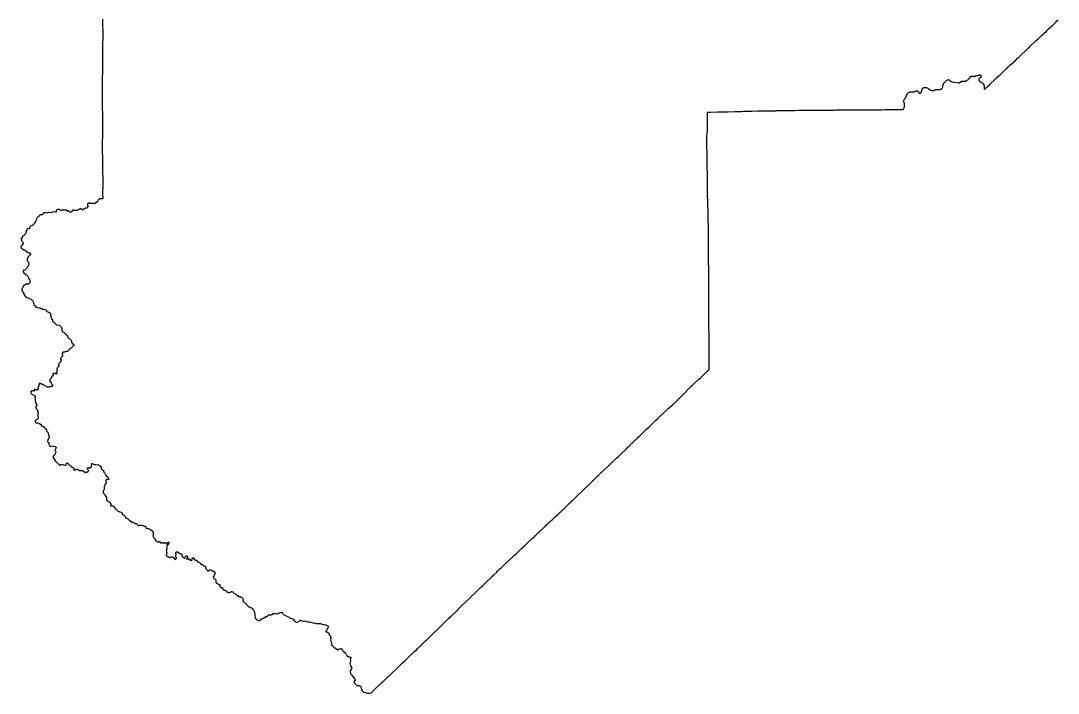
# Model space of a CAD drawing. Extents: x 6438959 to 7279357, y 1424492 to 2039161.
# Drawn here: x 6507733 to 6829732, y 1424492 to 1633157 of the extents above; entities that cross this region are included whole.
import ezdxf

# ---------------------------------------------------------------- set-up
doc = ezdxf.new("R2010")
doc.units = 21
doc.layers.add('COUNTY_BOUNDARY', color=40, linetype='Continuous')

msp = doc.modelspace()

# ---------------------------------------------------------------- linework, layer by layer
at = {"layer": 'COUNTY_BOUNDARY'}
msp.add_lwpolyline([(6533137, 1633694), (6533165, 1628286), (6533166, 1628178), (6533116, 1625506), (6533113, 1625395), (6533109, 1623787), (6533108, 1623137), (6533107, 1622992), (6533095, 1621753), (6533094, 1621653), (6533083, 1616790), (6533082, 1616574), (6533044, 1616140), (6533040, 1616094), (6533037, 1612062), (6533037, 1611984), (6533037, 1610524), (6533042, 1609724), (6533043, 1609694), (6533030, 1609652), (6532994, 1609536), (6533008, 1606507), (6533009, 1606477), (6533059, 1603944), (6533061, 1603843), (6533065, 1603652), (6533079, 1600855), (6533080, 1600760), (6533057, 1598270), (6533056, 1598204), (6533026, 1594898), (6533097, 1588556), (6533105, 1587826), (6533160, 1582861), (6533169, 1582038), (6533171, 1581924), (6533125, 1579899), (6533125, 1579809), (6533125, 1579758), (6533210, 1578077), (6533215, 1577978), (6533081, 1577928), (6533056, 1577919), (6532757, 1577929), (6532664, 1577928), (6532508, 1577926), (6532285, 1577932), (6532135, 1577905), (6531921, 1577715), (6531780, 1577583), (6531703, 1577409), (6531636, 1577263), (6531607, 1577142), (6531583, 1576972), (6531462, 1576910), (6531187, 1576893), (6531104, 1576882), (6531078, 1576820), (6531060, 1576688), (6530987, 1576600), (6530896, 1576538), (6530846, 1576436), (6530761, 1576386), (6530649, 1576430), (6530605, 1576465), (6530309, 1576454), (6530136, 1576442), (6529937, 1576466), (6529855, 1576469), (6529684, 1576457), (6529544, 1576469), (6529365, 1576469), (6529206, 1576446), (6529080, 1576478), (6528954, 1576543), (6528843, 1576578), (6528725, 1576576), (6528622, 1576523), (6528514, 1576482), (6528437, 1576367), (6528411, 1576235), (6528405, 1576106), (6528455, 1575930), (6528498, 1575777), (6528542, 1575648), (6528621, 1575536), (6528654, 1575483), (6528636, 1575445), (6528580, 1575384), (6528501, 1575275), (6528457, 1575202), (6528339, 1575143), (6528272, 1575032), (6528239, 1574988), (6528190, 1574983), (6528087, 1574973), (6527955, 1574994), (6527841, 1575000), (6527726, 1574956), (6527644, 1574868), (6527556, 1574780), (6527459, 1574715), (6527318, 1574695), (6527207, 1574692), (6527142, 1574713), (6527077, 1574683), (6526998, 1574613), (6526957, 1574540), (6526919, 1574463), (6526787, 1574537), (6526649, 1574616), (6526585, 1574613), (6526479, 1574766), (6526394, 1574822), (6526330, 1574875), (6526221, 1574846), (6526077, 1574761), (6525922, 1574670), (6525772, 1574594), (6525625, 1574488), (6525543, 1574453), (6525432, 1574427), (6525235, 1574339), (6525021, 1574257), (6524886, 1574257), (6524768, 1574298), (6524663, 1574322), (6524536, 1574333), (6524292, 1574378), (6524192, 1574420), (6523960, 1574335), (6523831, 1574288), (6523740, 1574236), (6523681, 1574198), (6523637, 1574092), (6523583, 1573984), (6523539, 1573884), (6523354, 1573773), (6523201, 1573768), (6523066, 1573783), (6522893, 1573833), (6522721, 1574104), (6522633, 1574204), (6522575, 1574239), (6522422, 1574216), (6522325, 1574164), (6522213, 1574117), (6522146, 1574088), (6522047, 1574314), (6521851, 1574385), (6521604, 1574404), (6521422, 1574413), (6521269, 1574364), (6521205, 1574337), (6521099, 1574361), (6520979, 1574418), (6520885, 1574450), (6520803, 1574439), (6520501, 1574401), (6520298, 1574332), (6520157, 1574297), (6519946, 1574386), (6519624, 1574545), (6519466, 1574566), (6519131, 1574547), (6518972, 1574488), (6518878, 1574424), (6518825, 1574383), (6518757, 1574075), (6518706, 1573911), (6518603, 1573814), (6518439, 1573853), (6518219, 1573777), (6517896, 1573855), (6517538, 1573806), (6517324, 1573707), (6516848, 1573599), (6516534, 1573656), (6516226, 1573639), (6515988, 1573523), (6515785, 1573476), (6515468, 1573533), (6515211, 1573634), (6514867, 1573541), (6514737, 1573262), (6514637, 1573086), (6514507, 1572999), (6514354, 1572949), (6514011, 1572933), (6513870, 1572968), (6513756, 1572945), (6513591, 1572869), (6513538, 1572673), (6513426, 1572518), (6513208, 1572372), (6513088, 1572337), (6513040, 1572149), (6512955, 1572096), (6512629, 1571801), (6512495, 1571299), (6512323, 1570897), (6512061, 1570528), (6511972, 1570256), (6511766, 1570065), (6511578, 1569937), (6511563, 1569825), (6511537, 1569737), (6511304, 1569673), (6511014, 1569565), (6510779, 1569457), (6510690, 1569367), (6510589, 1568982), (6510316, 1568681), (6510215, 1568628), (6509919, 1568694), (6509834, 1568650), (6509772, 1568568), (6509669, 1568233), (6509535, 1567949), (6509331, 1567464), (6509180, 1567080), (6509148, 1566932), (6508955, 1566787), (6508857, 1566615), (6508606, 1566413), (6508324, 1566220), (6508181, 1566112), (6508220, 1565901), (6508217, 1565789), (6508204, 1565704), (6507979, 1565682), (6507803, 1565618), (6507770, 1565553), (6507847, 1565497), (6507931, 1565379), (6507999, 1565236), (6508007, 1565146), (6508007, 1565086), (6508006, 1565023), (6508029, 1564906), (6508170, 1564683), (6508389, 1564476), (6508471, 1564247), (6508464, 1563991), (6508191, 1563598), (6508001, 1563303), (6507854, 1563168), (6507733, 1563004), (6507750, 1562834), (6507891, 1562675), (6508365, 1562233), (6508558, 1562118), (6508866, 1562035), (6509174, 1561875), (6509414, 1561663), (6509813, 1561385), (6510036, 1561288), (6510250, 1561255), (6510414, 1561228), (6510563, 1561037), (6510714, 1560769), (6510771, 1560531), (6510669, 1560458), (6510510, 1560377), (6510395, 1560251), (6510059, 1559861), (6509929, 1559621), (6509864, 1559454), (6509717, 1559205), (6509731, 1558970), (6509736, 1558808), (6509710, 1558708), (6509976, 1558438), (6510183, 1558237), (6510250, 1558040), (6510267, 1557808), (6510287, 1557708), (6510249, 1557579), (6510122, 1557403), (6510024, 1557051), (6509959, 1556902), (6509824, 1556817), (6509692, 1556703), (6509582, 1556483), (6509544, 1556310), (6509311, 1556120), (6509255, 1555999), (6509123, 1555809), (6509005, 1555739), (6508890, 1555704), (6508706, 1555734), (6508564, 1555700), (6508528, 1555681), (6508461, 1555647), (6508470, 1555415), (6508624, 1554997), (6508799, 1554751), (6509067, 1554750), (6509294, 1554291), (6509596, 1554170), (6509953, 1553895), (6510180, 1553480), (6510174, 1553140), (6510267, 1553049), (6510449, 1552980), (6510603, 1552478), (6510658, 1552225), (6510504, 1551888), (6510351, 1551745), (6510269, 1551681), (6510213, 1551522), (6510174, 1551425), (6509951, 1551417), (6509757, 1551291), (6509630, 1551223), (6509565, 1551419), (6509133, 1551379), (6509102, 1551335), (6508947, 1551100), (6508791, 1551045), (6508659, 1550992), (6508603, 1550954), (6508379, 1550564), (6508261, 1550336), (6508142, 1550154), (6508080, 1550007), (6508054, 1549937), (6508034, 1549815), (6508058, 1549723), (6508108, 1549606), (6508133, 1549537), (6508171, 1549419), (6508201, 1549274), (6508409, 1549011), (6508650, 1548560), (6508683, 1548419), (6508649, 1548218), (6508774, 1548160), (6508957, 1548001), (6509106, 1547717), (6509531, 1547358), (6509756, 1547249), (6510089, 1547199), (6510338, 1546931), (6510446, 1546881), (6510938, 1546764), (6511254, 1546463), (6511345, 1546312), (6511652, 1545703), (6511702, 1545462), (6511752, 1545362), (6511760, 1545087), (6511835, 1544936), (6512068, 1544786), (6512084, 1544711), (6512201, 1544611), (6512209, 1544560), (6512425, 1544327), (6512933, 1544150), (6513458, 1544124), (6513725, 1544082), (6514074, 1543873), (6514258, 1543822), (6514424, 1543722), (6514732, 1543588), (6514940, 1543621), (6515057, 1543596), (6515523, 1543420), (6515573, 1543344), (6515606, 1543144), (6515664, 1543044), (6516089, 1542835), (6516373, 1542743), (6516539, 1542659), (6516630, 1542576), (6516689, 1542551), (6516739, 1542484), (6516913, 1542375), (6516980, 1542292), (6516997, 1542225), (6516996, 1541975), (6517070, 1541666), (6517086, 1541283), (6517136, 1541108), (6517318, 1540691), (6517543, 1540432), (6517584, 1540048), (6517625, 1539932), (6517742, 1539840), (6517867, 1539798), (6518050, 1539664), (6518050, 1539630), (6518108, 1539589), (6518258, 1539413), (6518873, 1538845), (6519540, 1538702), (6519573, 1538661), (6519965, 1538518), (6520064, 1538418), (6520147, 1538285), (6520172, 1538143), (6520372, 1537951), (6520438, 1537842), (6520454, 1537600), (6520412, 1537425), (6520578, 1537025), (6520611, 1536875), (6520702, 1536658), (6520769, 1536575), (6520935, 1536499), (6521210, 1536490), (6521318, 1536365), (6521426, 1536081), (6521593, 1535923), (6521801, 1535847), (6521934, 1535772), (6522009, 1535672), (6522050, 1535497), (6522299, 1535180), (6522349, 1534971), (6522923, 1534395), (6523040, 1534328), (6523481, 1533902), (6523505, 1533826), (6523497, 1533693), (6523438, 1533577), (6523446, 1533368), (6523471, 1533310), (6523837, 1532984), (6524028, 1532725), (6524028, 1532667), (6524211, 1532375), (6524168, 1532306), (6524033, 1532233), (6523959, 1532186), (6523795, 1532031), (6523665, 1531882), (6523603, 1531815), (6523544, 1531754), (6523456, 1531716), (6523379, 1531684), (6523320, 1531561), (6523208, 1531464), (6522991, 1531356), (6522906, 1531315), (6522826, 1531259), (6522761, 1531180), (6522725, 1531025), (6522640, 1530910), (6522543, 1530802), (6522484, 1530735), (6522399, 1530688), (6522296, 1530644), (6522196, 1530571), (6522099, 1530513), (6521958, 1530501), (6521826, 1530502), (6521679, 1530496), (6521529, 1530462), (6521417, 1530389), (6521276, 1530316), (6521056, 1530302), (6520891, 1530308), (6520827, 1530287), (6520762, 1530214), (6520576, 1529918), (6520596, 1529774), (6520634, 1529666), (6520660, 1529425), (6520645, 1529278), (6520647, 1529149), (6520670, 1529052), (6520638, 1528967), (6520561, 1528917), (6520417, 1528841), (6520341, 1528688), (6520270, 1528589), (6520005, 1528299), (6520128, 1528193), (6520227, 1528028), (6520226, 1527770), (6520152, 1527506), (6520122, 1527438), (6519981, 1527301), (6519937, 1527174), (6519892, 1527057), (6519704, 1526893), (6519586, 1526847), (6519522, 1526829), (6519513, 1526729), (6519545, 1526627), (6519488, 1526542), (6519444, 1526451), (6519444, 1526321), (6519531, 1526166), (6519640, 1526077), (6519554, 1525925), (6519498, 1525857), (6519374, 1525805), (6519210, 1525667), (6519101, 1525503), (6519030, 1525403), (6518877, 1525278), (6518987, 1524851), (6518995, 1524713), (6518986, 1524567), (6518880, 1524356), (6518823, 1524121), (6518896, 1523921), (6518966, 1523692), (6518939, 1523615), (6518851, 1523560), (6518722, 1523549), (6518490, 1523690), (6518373, 1523749), (6518118, 1523759), (6517842, 1523739), (6517721, 1523716), (6517715, 1523613), (6517759, 1523466), (6517776, 1523252), (6517775, 1523081), (6517757, 1523002), (6517678, 1522947), (6517599, 1522909), (6517478, 1522903), (6517404, 1522904), (6517360, 1522798), (6517283, 1522651), (6517227, 1522531), (6517147, 1522202), (6517041, 1522109), (6516905, 1521995), (6516793, 1521775), (6516763, 1521581), (6516748, 1521405), (6516683, 1521326), (6516964, 1521134), (6517143, 1520820), (6517298, 1520593), (6517258, 1520364), (6517590, 1520183), (6517646, 1520136), (6517657, 1520039), (6517468, 1519638), (6517394, 1519559), (6517274, 1519559), (6517186, 1519618), (6516931, 1519701), (6516851, 1519696), (6516790, 1519646), (6516701, 1519482), (6516586, 1519450), (6516396, 1519433), (6516219, 1519410), (6516011, 1519457), (6515909, 1519519), (6515683, 1519641), (6515472, 1519776), (6515305, 1519827), (6515164, 1519974), (6514895, 1520072), (6514692, 1520228), (6514575, 1520307), (6514332, 1520329), (6514056, 1520447), (6513731, 1520648), (6513590, 1520710), (6513522, 1520713), (6513493, 1520645), (6513551, 1520548), (6513518, 1520405), (6513480, 1520317), (6513287, 1519780), (6513251, 1519657), (6513234, 1519575), (6513124, 1519420), (6513092, 1519340), (6513081, 1519313), (6513072, 1519291), (6513066, 1519277), (6513077, 1519067), (6513115, 1518937), (6513150, 1518784), (6513167, 1518708), (6513066, 1518689), (6512906, 1518659), (6512823, 1518600), (6512720, 1518527), (6512644, 1518596), (6512562, 1518672), (6512407, 1518693), (6512271, 1518731), (6512063, 1518729), (6512007, 1518697), (6511987, 1518641), (6511978, 1518585), (6511821, 1518271), (6511518, 1518395), (6511395, 1518250), (6511339, 1518176), (6511196, 1518175), (6510893, 1518216), (6510867, 1518210), (6510846, 1518054), (6510857, 1517834), (6510874, 1517713), (6510918, 1517581), (6511093, 1517372), (6511184, 1517296), (6511635, 1517062), (6512060, 1516861), (6512101, 1516588), (6512144, 1516391), (6512208, 1516215), (6512154, 1515962), (6512165, 1515657), (6512200, 1515387), (6512184, 1515202), (6512305, 1515063), (6512299, 1514978), (6512295, 1514923), (6512324, 1514779), (6512415, 1514661), (6512450, 1514584), (6512432, 1514511), (6512455, 1514388), (6512589, 1514132), (6512670, 1513916), (6512706, 1513817), (6512729, 1513703), (6512567, 1513559), (6512458, 1513451), (6512440, 1513321), (6512466, 1513028), (6512495, 1512881), (6512574, 1512781), (6512860, 1512486), (6512936, 1512254), (6512936, 1512154), (6513020, 1512016), (6513025, 1511760), (6513057, 1511549), (6513054, 1511411), (6512986, 1511249), (6513035, 1511017), (6513076, 1510929), (6513064, 1510838), (6513040, 1510744), (6513054, 1510492), (6513103, 1510245), (6513147, 1510124), (6513170, 1510016), (6513149, 1509863), (6513057, 1509655), (6512975, 1509493), (6512760, 1509435), (6512548, 1509357), (6512420, 1509237), (6512203, 1508887), (6512178, 1508796), (6512174, 1508661), (6512296, 1508550), (6512361, 1508473), (6512540, 1508396), (6512724, 1508411), (6512971, 1508395), (6513255, 1508303), (6513601, 1508176), (6513929, 1507899), (6514175, 1507602), (6514316, 1507404), (6514527, 1507307), (6514755, 1507256), (6514963, 1507115), (6515074, 1506959), (6515127, 1506873), (6515282, 1506843), (6515446, 1506664), (6515663, 1506370), (6515706, 1506179), (6515747, 1505976), (6515826, 1505820), (6515828, 1505691), (6515963, 1505585), (6516112, 1505455), (6516197, 1505299), (6516273, 1505167), (6516296, 1505123), (6516257, 1504938), (6516359, 1504720), (6516400, 1504544), (6516438, 1504394), (6516481, 1504235), (6516563, 1504079), (6516607, 1503965), (6516598, 1503885), (6516358, 1503518), (6516102, 1503064), (6516079, 1502648), (6516165, 1502380), (6516399, 1502271), (6516424, 1501904), (6516401, 1501647), (6516635, 1501281), (6516991, 1501014), (6517224, 1501186), (6517530, 1501285), (6517825, 1501115), (6518464, 1501056), (6518698, 1500690), (6518564, 1500225), (6518357, 1499821), (6518652, 1499541), (6518458, 1498708), (6518116, 1498352), (6518051, 1498304), (6517748, 1497947), (6517700, 1497703), (6518489, 1496520), (6519732, 1495253), (6519867, 1495290), (6519952, 1495303), (6520130, 1495508), (6520254, 1495474), (6520304, 1495440), (6520386, 1495440), (6520421, 1495440), (6520512, 1495440), (6520779, 1495481), (6520946, 1495414), (6521329, 1495313), (6521470, 1495229), (6521637, 1495179), (6521663, 1495155), (6521867, 1495360), (6521951, 1495849), (6522184, 1495997), (6522455, 1495766), (6522590, 1495452), (6522663, 1495452), (6522703, 1495430), (6522754, 1495402), (6522946, 1495201), (6523254, 1495034), (6523292, 1495016), (6523329, 1494815), (6523427, 1494767), (6523525, 1494767), (6523553, 1494792), (6523573, 1494772), (6523653, 1494691), (6523803, 1494608), (6523861, 1494507), (6523936, 1494491), (6524177, 1494199), (6524194, 1494140), (6524276, 1494024), (6524203, 1493816), (6524227, 1493743), (6524428, 1493719), (6524649, 1493864), (6524917, 1493965), (6525075, 1494040), (6525180, 1494010), (6525279, 1494010), (6525400, 1493899), (6525508, 1493790), (6525581, 1493802), (6525664, 1493823), (6525746, 1493811), (6525804, 1493758), (6525873, 1493657), (6526291, 1493564), (6526633, 1493593), (6526866, 1493559), (6527023, 1493463), (6527162, 1493342), (6527432, 1493259), (6527630, 1493017), (6527900, 1492983), (6528198, 1493162), (6528486, 1493039), (6528668, 1493188), (6528712, 1493690), (6528563, 1493872), (6528490, 1494103), (6528436, 1494274), (6528459, 1494433), (6528569, 1494484), (6528800, 1494547), (6528849, 1494481), (6528874, 1494487), (6529091, 1494304), (6529149, 1494295), (6529286, 1494432), (6529324, 1494470), (6529408, 1494487), (6529549, 1494529), (6529583, 1494620), (6529702, 1494831), (6529693, 1494906), (6529687, 1494949), (6529696, 1495070), (6529744, 1495759), (6529949, 1495808), (6530527, 1495509), (6530834, 1495427), (6530908, 1495382), (6530909, 1495386), (6530934, 1495394), (6531417, 1495427), (6531430, 1495438), (6531934, 1495352), (6532117, 1495160), (6532301, 1495093), (6532361, 1495026), (6532684, 1494668), (6532700, 1494585), (6532708, 1494493), (6532675, 1494351), (6532804, 1494165), (6533150, 1493863), (6533372, 1493645), (6533549, 1493121), (6533747, 1492854), (6534072, 1492282), (6534382, 1491797), (6534939, 1491154), (6535026, 1491057), (6535125, 1490985), (6534967, 1490861), (6534601, 1490747), (6534345, 1490732), (6534235, 1490718), (6534126, 1490595), (6534141, 1490350), (6534233, 1489715), (6534236, 1489531), (6534065, 1489444), (6533870, 1489368), (6533824, 1489135), (6533814, 1488903), (6533742, 1488792), (6533609, 1488668), (6533574, 1488435), (6533577, 1488178), (6533667, 1487812), (6533607, 1487664), (6533510, 1487529), (6533329, 1487331), (6533261, 1486841), (6533278, 1486683), (6533594, 1486399), (6533727, 1486182), (6533794, 1486141), (6533968, 1485898), (6534128, 1485491), (6534384, 1485199), (6534418, 1485024), (6534407, 1484976), (6534393, 1484916), (6534328, 1484856), (6534359, 1484664), (6534376, 1484531), (6534403, 1484429), (6534464, 1484329), (6534607, 1484176), (6534710, 1484115), (6534792, 1484112), (6534927, 1484045), (6535024, 1483959), (6535109, 1483874), (6535203, 1483801), (6535312, 1483704), (6535397, 1483648), (6535476, 1483563), (6535549, 1483466), (6535620, 1483343), (6535661, 1483246), (6535696, 1483131), (6535705, 1483014), (6535676, 1482914), (6535614, 1482837), (6535594, 1482729), (6535687, 1482617), (6535764, 1482608), (6536245, 1482656), (6536312, 1482656), (6536377, 1482618), (6536459, 1482568), (6536541, 1482518), (6536655, 1482456), (6536723, 1482392), (6536749, 1482324), (6536735, 1482204), (6536767, 1482124), (6536846, 1482124), (6536943, 1482063), (6536990, 1481972), (6537031, 1481884), (6537116, 1481840), (6537183, 1481752), (6537231, 1481652), (6537330, 1481525), (6537439, 1481470), (6537550, 1481355), (6537621, 1481249), (6537770, 1481138), (6537993, 1480988), (6538228, 1480853), (6538366, 1480768), (6538465, 1480733), (6538548, 1480721), (6538644, 1480742), (6538774, 1480645), (6538961, 1480525), (6539052, 1480460), (6539161, 1480334), (6539193, 1480216), (6539237, 1480078), (6539381, 1479876), (6539519, 1479802), (6539689, 1479703), (6539839, 1479568), (6540024, 1479397), (6540132, 1479262), (6540182, 1479154), (6540203, 1479077), (6540279, 1479001), (6540385, 1478931), (6540493, 1478875), (6540596, 1478816), (6540784, 1478696), (6540933, 1478607), (6541133, 1478476), (6541294, 1478317), (6541538, 1478111), (6541673, 1477947), (6541957, 1477624), (6542069, 1477604), (6542321, 1477618), (6542450, 1477628), (6542576, 1477598), (6542679, 1477487), (6542863, 1477328), (6542987, 1477220), (6543127, 1477181), (6543327, 1477135), (6543544, 1477126), (6543641, 1477114), (6543755, 1477044), (6543870, 1476906), (6543970, 1476742), (6544046, 1476674), (6544157, 1476562), (6544254, 1476518), (6544401, 1476501), (6544533, 1476595), (6544588, 1476633), (6544650, 1476639), (6544814, 1476657), (6545028, 1476651), (6545186, 1476645), (6545321, 1476619), (6545518, 1476590), (6545670, 1476540), (6545823, 1476446), (6545914, 1476402), (6546034, 1476376), (6546163, 1476359), (6546233, 1476367), (6546354, 1476379), (6546474, 1476315), (6546562, 1476135), (6546562, 1476047), (6546568, 1475965), (6546589, 1475821), (6546671, 1475686), (6546753, 1475663), (6547081, 1475645), (6547231, 1475604), (6547407, 1475613), (6547509, 1475593), (6547609, 1475522), (6547689, 1475446), (6547820, 1475346), (6547867, 1475226), (6547918, 1475182), (6547994, 1475161), (6548097, 1475170), (6548237, 1475141), (6548322, 1475065), (6548419, 1474947), (6548487, 1474859), (6548601, 1474765), (6548716, 1474636), (6548751, 1474556), (6548774, 1474448), (6548783, 1474348), (6548827, 1474263), (6548886, 1474178), (6548924, 1474107), (6548930, 1474010), (6548860, 1473860), (6548819, 1473801), (6548795, 1473672), (6548775, 1473557), (6548790, 1473431), (6548804, 1473255), (6548851, 1473073), (6548937, 1472844), (6549013, 1472723), (6549162, 1472659), (6549253, 1472585), (6549321, 1472491), (6549397, 1472350), (6549462, 1472218), (6549512, 1472065), (6549573, 1471915), (6549661, 1471760), (6549714, 1471695), (6549861, 1471681), (6549961, 1471669), (6550025, 1471616), (6550090, 1471537), (6550181, 1471478), (6550274, 1471440), (6550377, 1471431), (6550542, 1471449), (6550679, 1471496), (6550791, 1471529), (6550905, 1471499), (6550987, 1471423), (6551031, 1471308), (6551075, 1471203), (6551152, 1471123), (6551284, 1471135), (6551342, 1471200), (6551459, 1471235), (6551530, 1471215), (6551635, 1471159), (6551770, 1471115), (6551888, 1471095), (6552043, 1471124), (6552210, 1471139), (6552304, 1471154), (6552392, 1471178), (6552468, 1471237), (6552565, 1471248), (6552636, 1471228), (6552723, 1471145), (6552791, 1471028), (6552864, 1470919), (6552970, 1470831), (6553090, 1470875), (6553146, 1470958), (6553207, 1471028), (6553266, 1471084), (6553313, 1471167), (6553386, 1471293), (6553459, 1471370), (6553533, 1471402), (6553621, 1471393), (6553682, 1471346), (6553700, 1471267), (6553665, 1471146), (6553642, 1470961), (6553600, 1470811), (6553536, 1470732), (6553152, 1470288), (6553114, 1470167), (6553126, 1470035), (6553120, 1469950), (6553097, 1469841), (6553070, 1469724), (6553032, 1469559), (6553030, 1469397), (6553027, 1469303), (6553006, 1469127), (6552942, 1469004), (6552851, 1468895), (6552869, 1468774), (6552927, 1468645), (6552965, 1468504), (6552998, 1468325), (6553042, 1468043), (6553033, 1467855), (6553010, 1467740), (6552946, 1467608), (6552902, 1467523), (6552887, 1467426), (6552852, 1467185), (6552931, 1467149), (6553054, 1467114), (6553181, 1467020), (6553248, 1466965), (6553403, 1466865), (6553483, 1466865), (6553565, 1466868), (6553714, 1466812), (6553779, 1466759), (6553849, 1466686), (6553911, 1466636), (6553993, 1466648), (6554116, 1466669), (6554236, 1466698), (6554415, 1466766), (6554612, 1466781), (6554832, 1466787), (6554981, 1466775), (6555060, 1466743), (6555134, 1466669), (6555181, 1466549), (6555225, 1466402), (6555298, 1466285), (6555413, 1466153), (6555747, 1465947), (6555823, 1466073), (6555870, 1466194), (6555917, 1466285), (6555981, 1466362), (6556058, 1466450), (6556046, 1466526), (6556005, 1466623), (6555966, 1466688), (6555899, 1466858), (6555822, 1466976), (6555837, 1467055), (6555890, 1467155), (6555887, 1467317), (6555890, 1467461), (6555922, 1467611), (6555925, 1467793), (6555892, 1467901), (6555825, 1468057), (6555880, 1468175), (6555924, 1468242), (6556074, 1468328), (6556244, 1468381), (6556326, 1468395), (6556470, 1468372), (6556523, 1468313), (6556605, 1468222), (6556731, 1468076), (6556866, 1467987), (6556995, 1467920), (6557209, 1467806), (6557356, 1467694), (6557461, 1467703), (6557526, 1467694), (6557670, 1467700), (6557764, 1467692), (6557811, 1467586), (6557799, 1467454), (6557787, 1467318), (6557723, 1466989), (6557834, 1466901), (6557996, 1466854), (6558107, 1466770), (6558201, 1466652), (6558225, 1466552), (6558432, 1466379), (6558577, 1466352), (6558673, 1466588), (6558729, 1466726), (6558808, 1466858), (6558881, 1466958), (6558937, 1467023), (6559060, 1467102), (6559186, 1467152), (6559333, 1467137), (6559409, 1467055), (6559444, 1466982), (6559509, 1466915), (6559530, 1466811), (6559488, 1466653), (6559462, 1466506), (6559442, 1466418), (6559368, 1466388), (6559301, 1466374), (6559198, 1466291), (6559198, 1466200), (6559292, 1466180), (6559363, 1466177), (6559474, 1466156), (6559674, 1466145), (6559806, 1466145), (6559990, 1466145), (6560090, 1466166), (6560222, 1466136), (6560228, 1465755), (6560298, 1465740), (6560466, 1465731), (6560671, 1465740), (6560794, 1465731), (6560858, 1465755), (6560923, 1465837), (6560935, 1465952), (6560955, 1466114), (6560976, 1466314), (6560999, 1466431), (6561052, 1466469), (6561140, 1466501), (6561374, 1466475), (6561535, 1466436), (6561565, 1466358), (6561589, 1466158), (6561582, 1465996), (6561640, 1465901), (6561727, 1465863), (6561868, 1465847), (6562086, 1465824), (6562247, 1465754), (6562392, 1465689), (6562463, 1465533), (6562512, 1465417), (6562550, 1465304), (6562647, 1465284), (6562829, 1465253), (6562967, 1465212), (6563114, 1465126), (6563336, 1464933), (6563494, 1464783), (6563606, 1464678), (6563647, 1464511), (6563674, 1464372), (6563751, 1464423), (6563911, 1464449), (6564061, 1464403), (6564227, 1464314), (6564392, 1464188), (6564434, 1464075), (6564619, 1464009), (6564771, 1463975), (6564951, 1463886), (6565121, 1463759), (6565193, 1463671), (6565175, 1463568), (6565111, 1463399), (6565065, 1463310), (6565116, 1463258), (6565228, 1463142), (6565346, 1463011), (6565423, 1462912), (6565471, 1462828), (6565485, 1462806), (6565550, 1462691), (6565650, 1462542), (6565745, 1462412), (6565827, 1462373), (6565924, 1462370), (6565990, 1462459), (6566085, 1462592), (6566199, 1462720), (6566307, 1462747), (6566523, 1462761), (6566683, 1462750), (6566879, 1462659), (6566965, 1462578), (6567096, 1462508), (6567215, 1462493), (6567366, 1462496), (6567452, 1462455), (6567473, 1462370), (6567521, 1462252), (6567603, 1462251), (6567699, 1462255), (6567790, 1462226), (6567970, 1462050), (6568017, 1461884), (6568035, 1461706), (6568050, 1461543), (6567962, 1461445), (6567818, 1461350), (6567791, 1461198), (6567801, 1461045), (6567802, 1460899), (6567736, 1460779), (6567622, 1460693), (6567445, 1460583), (6567452, 1460500), (6567586, 1460348), (6567877, 1460065), (6568126, 1459738), (6568231, 1459537), (6568286, 1459355), (6568325, 1458962), (6568331, 1458847), (6568357, 1458641), (6568579, 1458510), (6568639, 1458506), (6568643, 1458506), (6569044, 1458481), (6569089, 1458327), (6569086, 1458272), (6569272, 1458210), (6569446, 1458186), (6569624, 1458056), (6569691, 1457916), (6569628, 1457774), (6569521, 1457667), (6569537, 1457584), (6569632, 1457475), (6569704, 1457392), (6569839, 1457224), (6569976, 1457252), (6570067, 1457253), (6570124, 1457246), (6570181, 1457240), (6570244, 1457232), (6570381, 1457269), (6570388, 1457193), (6570386, 1456934), (6570435, 1456800), (6570605, 1456678), (6570715, 1456545), (6570919, 1456451), (6570964, 1456384), (6570957, 1456283), (6570978, 1456275), (6571086, 1456321), (6571261, 1456376), (6571364, 1456383), (6571471, 1456314), (6571563, 1456198), (6571731, 1455991), (6571917, 1455906), (6572061, 1455875), (6572225, 1455742), (6572413, 1455713), (6572653, 1455795), (6572930, 1455908), (6573187, 1456050), (6573266, 1456030), (6573549, 1455969), (6573703, 1455727), (6573819, 1455576), (6574089, 1455395), (6574322, 1455366), (6574429, 1455243), (6574656, 1455029), (6574987, 1454866), (6575170, 1454783), (6575243, 1454634), (6575365, 1454510), (6575662, 1454460), (6575815, 1454471), (6575965, 1454429), (6576264, 1454293), (6576554, 1454132), (6576552, 1454044), (6576536, 1453926), (6576569, 1453903), (6576650, 1453786), (6576730, 1453561), (6576740, 1453308), (6576670, 1453072), (6576688, 1452978), (6576736, 1452923), (6576943, 1452808), (6577169, 1452661), (6577427, 1452485), (6577547, 1452352), (6577583, 1452244), (6577706, 1452092), (6577927, 1451878), (6578141, 1451681), (6578270, 1451509), (6578359, 1451390), (6578463, 1451359), (6578639, 1451335), (6578824, 1451173), (6579045, 1451059), (6579351, 1450979), (6579527, 1450909), (6579612, 1450695), (6579822, 1450375), (6579968, 1450248), (6580206, 1449839), (6580291, 1449669), (6580283, 1449402), (6580371, 1449018), (6580334, 1448544), (6580359, 1448383), (6580453, 1448002), (6580587, 1447691), (6580738, 1447585), (6580885, 1447358), (6581099, 1447219), (6581344, 1447131), (6581486, 1447034), (6581751, 1447031), (6582043, 1447150), (6582234, 1447312), (6582495, 1447547), (6582714, 1447657), (6583043, 1447849), (6583346, 1447965), (6583652, 1447966), (6583728, 1448012), (6583732, 1448135), (6583716, 1448235), (6583815, 1448275), (6584026, 1448280), (6584185, 1448303), (6584274, 1448428), (6584394, 1448659), (6584524, 1448790), (6584752, 1448861), (6584979, 1448855), (6585116, 1448730), (6585228, 1448670), (6585280, 1448724), (6585314, 1448789), (6585376, 1448796), (6585691, 1448950), (6586163, 1449207), (6586374, 1449265), (6586835, 1449245), (6587183, 1449139), (6587345, 1449114), (6587564, 1449208), (6587870, 1449377), (6588247, 1449512), (6588531, 1449583), (6588740, 1449600), (6588953, 1449518), (6589020, 1449334), (6589050, 1449285), (6589129, 1449033), (6589396, 1448872), (6589683, 1448753), (6589921, 1448635), (6590159, 1448518), (6590476, 1448343), (6590797, 1448233), (6591039, 1448004), (6591414, 1447830), (6592079, 1447568), (6592276, 1447562), (6592324, 1447483), (6592710, 1446986), (6593047, 1446658), (6593444, 1446584), (6593934, 1446671), (6594105, 1446829), (6594432, 1447125), (6594567, 1447165), (6594642, 1447086), (6594929, 1446926), (6595559, 1446831), (6595822, 1446923), (6596108, 1446845), (6596709, 1446701), (6597254, 1446602), (6597690, 1446499), (6598383, 1446380), (6598496, 1446365), (6598717, 1446344), (6599085, 1446233), (6599274, 1446158), (6599651, 1446082), (6600242, 1446132), (6600647, 1446159), (6600762, 1446145), (6601010, 1445992), (6601461, 1445861), (6602047, 1445805), (6602448, 1445693), (6602997, 1445413), (6603169, 1445253), (6603170, 1445150), (6603110, 1444949), (6603010, 1444680), (6602851, 1444464), (6602715, 1444274), (6602591, 1443978), (6602421, 1443662), (6602381, 1443588), (6602402, 1443541), (6602511, 1443501), (6602843, 1443489), (6602918, 1443428), (6602998, 1443329), (6603201, 1443254), (6603325, 1443196), (6603370, 1443103), (6603449, 1442868), (6603478, 1442597), (6603654, 1442431), (6603740, 1442373), (6603852, 1442184), (6603886, 1441926), (6603936, 1441860), (6604012, 1441560), (6603913, 1440935), (6604030, 1440543), (6604064, 1440518), (6604106, 1440360), (6604196, 1440093), (6604159, 1439883), (6604131, 1439783), (6604124, 1439586), (6604157, 1439456), (6604258, 1439437), (6604405, 1439456), (6604558, 1439252), (6604566, 1439185), (6604608, 1439135), (6604617, 1439077), (6604675, 1438994), (6604750, 1438886), (6604942, 1438719), (6605243, 1438578), (6605743, 1438221), (6606194, 1438005), (6606302, 1438039), (6606435, 1438181), (6606593, 1438264), (6606827, 1438314), (6606874, 1438293), (6607032, 1438283), (6607240, 1438346), (6607323, 1438294), (6607500, 1437990), (6607578, 1437793), (6607670, 1437723), (6607754, 1437574), (6607811, 1437451), (6607947, 1437384), (6608153, 1437295), (6608309, 1437014), (6608497, 1436786), (6608687, 1436585), (6608979, 1436158), (6609314, 1435917), (6609509, 1435848), (6609686, 1435720), (6609795, 1435753), (6609871, 1435746), (6610250, 1435513), (6610274, 1435472), (6610161, 1435306), (6609955, 1435042), (6609958, 1434981), (6610025, 1434829), (6610032, 1434399), (6609980, 1434072), (6609939, 1433783), (6609915, 1433508), (6610005, 1433297), (6610086, 1433183), (6610108, 1432995), (6610143, 1432772), (6610369, 1432500), (6610520, 1432381), (6610521, 1432313), (6610466, 1432248), (6610338, 1432085), (6610142, 1431753), (6610050, 1431490), (6609994, 1431257), (6609999, 1431129), (6610075, 1430962), (6610067, 1430595), (6610037, 1430575), (6610139, 1430380), (6610355, 1430196), (6610659, 1429776), (6610995, 1429356), (6611410, 1428811), (6611500, 1428454), (6611488, 1428393), (6611355, 1428314), (6611213, 1428174), (6611227, 1427956), (6611352, 1427620), (6611618, 1427300), (6612057, 1426888), (6612557, 1426884), (6612627, 1426810), (6613008, 1426745), (6613220, 1426750), (6613280, 1426452), (6613434, 1426042), (6613469, 1425891), (6613521, 1425659), (6613670, 1425329), (6613733, 1425190), (6614134, 1424819), (6614698, 1424673), (6615378, 1424492), (6615787, 1424524), (6616054, 1424552), (6616460, 1424593), (6616900, 1425043), (6617435, 1425550), (6617945, 1426032), (6619004, 1427041), (6619682, 1427684), (6620397, 1428365), (6621384, 1429304), (6622383, 1430235), (6622503, 1430348), (6624432, 1432197), (6625045, 1432787), (6625355, 1433070), (6626360, 1433992), (6626982, 1434600), (6627275, 1434887), (6627999, 1435596), (6628587, 1436160), (6630036, 1437547), (6630623, 1438110), (6630958, 1438432), (6631136, 1438604), (6631672, 1439121), (6631850, 1439294), (6632077, 1439512), (6632756, 1440166), (6632982, 1440385), (6633474, 1440833), (6633616, 1440962), (6634446, 1441764), (6634920, 1442223), (6635402, 1442688), (6637721, 1444935), (6637798, 1445010), (6640540, 1447668), (6641306, 1448411), (6642516, 1449585), (6644676, 1451678), (6645991, 1452955), (6646993, 1453927), (6647195, 1454124), (6647385, 1454308), (6647550, 1454468), (6648564, 1455451), (6648810, 1455690), (6648956, 1455833), (6649251, 1456117), (6650134, 1456971), (6650429, 1457256), (6650480, 1457307), (6650519, 1457341), (6650797, 1457584), (6650889, 1457665), (6650942, 1457711), (6650996, 1457758), (6651094, 1457861), (6651144, 1457914), (6651246, 1458021), (6651285, 1458062), (6651541, 1458356), (6651639, 1458469), (6651644, 1458474), (6651679, 1458508), (6651785, 1458608), (6651820, 1458641), (6652264, 1459062), (6653595, 1460325), (6654038, 1460746), (6654089, 1460794), (6654239, 1460937), (6654289, 1460985), (6654580, 1461263), (6655452, 1462097), (6655743, 1462376), (6655818, 1462447), (6656043, 1462663), (6656118, 1462735), (6656347, 1462950), (6657034, 1463597), (6657262, 1463812), (6657803, 1464321), (6659423, 1465848), (6659963, 1466358), (6660017, 1466408), (6660179, 1466561), (6660233, 1466612), (6660286, 1466662), (6660442, 1466811), (6660494, 1466861), (6660574, 1466936), (6660811, 1467160), (6660890, 1467236), (6661461, 1467778), (6663175, 1469406), (6663746, 1469949), (6663789, 1469990), (6663920, 1470114), (6663963, 1470156), (6664620, 1470775), (6666589, 1472631), (6667246, 1473250), (6667281, 1473283), (6667386, 1473382), (6667421, 1473415), (6667657, 1473636), (6668365, 1474299), (6668601, 1474521), (6668641, 1474558), (6668719, 1474634), (6669071, 1474976), (6669188, 1475090), (6669353, 1475246), (6669846, 1475715), (6670010, 1475871), (6670049, 1475906), (6670164, 1476011), (6670202, 1476046), (6670265, 1476103), (6670304, 1476139), (6670450, 1476275), (6670512, 1476333), (6670567, 1476381), (6670645, 1476450), (6670729, 1476532), (6670781, 1476584), (6670807, 1476608), (6670884, 1476683), (6670909, 1476708), (6670931, 1476729), (6670998, 1476793), (6671020, 1476814), (6671053, 1476845), (6671150, 1476938), (6671182, 1476969), (6671271, 1477053), (6671538, 1477308), (6671627, 1477393), (6671680, 1477443), (6671839, 1477595), (6671892, 1477646), (6671917, 1477669), (6671976, 1477726), (6671990, 1477739), (6672014, 1477763), (6672026, 1477773), (6672060, 1477806), (6672071, 1477817), (6672189, 1477929), (6672274, 1478011), (6672564, 1478225), (6672692, 1478319), (6672707, 1478330), (6672736, 1478357), (6672865, 1478479), (6672908, 1478520), (6673010, 1478617), (6673116, 1478719), (6673315, 1478909), (6673417, 1479006), (6673722, 1479295), (6674252, 1479798), (6674637, 1480163), (6674942, 1480453), (6674962, 1480471), (6675022, 1480527), (6675042, 1480547), (6675082, 1480585), (6675203, 1480698), (6675243, 1480737), (6675313, 1480802), (6675525, 1480998), (6675577, 1481047), (6675594, 1481064), (6675612, 1481082), (6675666, 1481137), (6675674, 1481146), (6675684, 1481155), (6675745, 1481215), (6675930, 1481393), (6675991, 1481452), (6676361, 1481809), (6677194, 1482615), (6677470, 1482881), (6677839, 1483239), (6677877, 1483275), (6677990, 1483384), (6678027, 1483421), (6678048, 1483440), (6678109, 1483499), (6678129, 1483519), (6678209, 1483595), (6678445, 1483824), (6678524, 1483901), (6678600, 1483974), (6678828, 1484194), (6678904, 1484268), (6679065, 1484424), (6679549, 1484892), (6679710, 1485048), (6679723, 1485060), (6680208, 1485529), (6680379, 1485695), (6680419, 1485735), (6680466, 1485780), (6681960, 1487217), (6682037, 1487290), (6682267, 1487512), (6682343, 1487586), (6682484, 1487721), (6682904, 1488126), (6683044, 1488261), (6683345, 1488550), (6684245, 1489417), (6684545, 1489706), (6684670, 1489826), (6685044, 1490187), (6685169, 1490307), (6685330, 1490462), (6685813, 1490927), (6685974, 1491082), (6686054, 1491159), (6686224, 1491321), (6686978, 1492039), (6687228, 1492278), (6687375, 1492418), (6687814, 1492836), (6687960, 1492976), (6688571, 1493557), (6690402, 1495303), (6690964, 1495840), (6691000, 1495874), (6691012, 1495886), (6691020, 1495893), (6691074, 1495945), (6691300, 1496162), (6692165, 1496990), (6692453, 1497266), (6692670, 1497474), (6693321, 1498098), (6693537, 1498306), (6694078, 1498824), (6695701, 1500380), (6696242, 1500899), (6696539, 1501184), (6697432, 1502040), (6697729, 1502325), (6697990, 1502575), (6698774, 1503327), (6698894, 1503442), (6699030, 1503584), (6699553, 1504124), (6699616, 1504189), (6701170, 1505670), (6701709, 1506185), (6701967, 1506430), (6702742, 1507166), (6703000, 1507412), (6703315, 1507712), (6704261, 1508613), (6704577, 1508914), (6704770, 1509098), (6705351, 1509652), (6705545, 1509837), (6706094, 1510360), (6707742, 1511931), (6708292, 1512455), (6708688, 1512833), (6709053, 1513181), (6709913, 1513907), (6710326, 1514256), (6710423, 1514337), (6710709, 1514579), (6710713, 1514583), (6710803, 1514674), (6711245, 1515121), (6712568, 1516461), (6713009, 1516908), (6713534, 1517439), (6715107, 1519032), (6715631, 1519563), (6715720, 1519653), (6715988, 1519924), (6716019, 1519957), (6716079, 1520012), (6716615, 1520508), (6718223, 1521996), (6718759, 1522493), (6720810, 1524391), (6721180, 1524735), (6721319, 1524863), (6721406, 1524868), (6721402, 1524878), (6721373, 1524937), (6721369, 1524951), (6721363, 1524989), (6721356, 1525185), (6721354, 1525594), (6721359, 1526459), (6721356, 1527038), (6721357, 1527330), (6721363, 1527903), (6721363, 1528483), (6721366, 1529360), (6721364, 1529973), (6721366, 1530209), (6721366, 1531373), (6721360, 1532860), (6721357, 1533035), (6721352, 1533941), (6721350, 1534876), (6721351, 1535234), (6721349, 1535404), (6721346, 1535521), (6721343, 1535632), (6721328, 1538174), (6721321, 1541292), (6721318, 1542277), (6721301, 1543572), (6721299, 1544304), (6721297, 1544789), (6721298, 1545216), (6721288, 1546577), (6721277, 1547435), (6721279, 1547925), (6721278, 1548554), (6721271, 1549228), (6721264, 1549735), (6721276, 1550534), (6721262, 1551262), (6721252, 1551622), (6721247, 1551834), (6721247, 1551857), (6721240, 1552006), (6721239, 1552115), (6721242, 1552638), (6721244, 1552696), (6721245, 1552725), (6721246, 1552733), (6721255, 1552824), (6721258, 1553050), (6721260, 1553275), (6721255, 1553725), (6721245, 1555236), (6721246, 1555944), (6721243, 1556166), (6721241, 1556253), (6721241, 1556883), (6721237, 1557158), (6721236, 1557194), (6721225, 1557266), (6721217, 1557366), (6721203, 1559803), (6721191, 1561812), (6721185, 1562010), (6721184, 1562089), (6721186, 1562334), (6721179, 1562444), (6721162, 1567733), (6721158, 1569199), (6721156, 1569646), (6721151, 1570025), (6721139, 1570352), (6721138, 1570365), (6721134, 1570395), (6721128, 1570408), (6721120, 1570418), (6721114, 1570422), (6721087, 1572972), (6721087, 1572986), (6721087, 1572990), (6721062, 1573794), (6720987, 1576208), (6720961, 1577013), (6720954, 1577244), (6720932, 1577937), (6720925, 1578168), (6720921, 1578305), (6720908, 1578714), (6720904, 1578851), (6720907, 1578990), (6720915, 1579323), (6720917, 1579409), (6720919, 1579548), (6720916, 1579556), (6720906, 1579579), (6720902, 1579587), (6720902, 1579646), (6720901, 1579825), (6720900, 1579884), (6720911, 1579890), (6720896, 1580973), (6720853, 1584221), (6720838, 1585304), (6720834, 1585619), (6720822, 1586564), (6720817, 1586880), (6720811, 1587365), (6720792, 1588823), (6720791, 1588920), (6720785, 1589309), (6720783, 1589494), (6720775, 1590051), (6720773, 1590237), (6720770, 1590244), (6720761, 1590409), (6720738, 1590879), (6720737, 1590905), (6720728, 1591070), (6720733, 1591059), (6720748, 1591027), (6720753, 1591016), (6720736, 1591881), (6720682, 1594477), (6720664, 1595343), (6720665, 1595647), (6720670, 1596559), (6720671, 1596863), (6720714, 1597387), (6720840, 1598957), (6720882, 1599481), (6720877, 1600058), (6720876, 1600126), (6720871, 1601360), (6720871, 1601790), (6720870, 1601920), (6720868, 1602173), (6720867, 1602367), (6720865, 1602775), (6720864, 1602857), (6720855, 1603720), (6720853, 1604295), (6720853, 1604328), (6720848, 1604585), (6720846, 1604780), (6720852, 1604818), (6720893, 1604819), (6721016, 1604820), (6721057, 1604821), (6721066, 1604821), (6721094, 1604822), (6721103, 1604822), (6721825, 1604833), (6723989, 1604865), (6724711, 1604877), (6724720, 1604877), (6724748, 1604877), (6724757, 1604877), (6724766, 1604877), (6724792, 1604877), (6724801, 1604878), (6725074, 1604882), (6725889, 1604894), (6726046, 1604897), (6726161, 1604899), (6726169, 1604899), (6726191, 1604900), (6726199, 1604900), (6726224, 1604901), (6726297, 1604902), (6726322, 1604903), (6727082, 1604919), (6727266, 1604923), (6729361, 1604986), (6730121, 1605010), (6730129, 1605010), (6730152, 1605011), (6730160, 1605011), (6730167, 1605011), (6730187, 1605012), (6730194, 1605012), (6730294, 1605015), (6730301, 1605015), (6730624, 1605023), (6730731, 1605025), (6730797, 1605027), (6730994, 1605031), (6731014, 1605032), (6731037, 1605032), (6731060, 1605033), (6731082, 1605033), (6731105, 1605034), (6731142, 1605035), (6731388, 1605041), (6731470, 1605043), (6731997, 1605056), (6733578, 1605096), (6734105, 1605110), (6734115, 1605110), (6734122, 1605110), (6734653, 1605127), (6736246, 1605177), (6736777, 1605194), (6737284, 1605199), (6738805, 1605214), (6739312, 1605219), (6739373, 1605220), (6739554, 1605222), (6739615, 1605222), (6739787, 1605223), (6740302, 1605225), (6740474, 1605226), (6740779, 1605227), (6740976, 1605227), (6741678, 1605230), (6741693, 1605230), (6741744, 1605229), (6741874, 1605232), (6741968, 1605230), (6741998, 1605232), (6742011, 1605232), (6742046, 1605234), (6742050, 1605233), (6742062, 1605231), (6742064, 1605251), (6742067, 1605312), (6742067, 1605332), (6742096, 1605332), (6742183, 1605331), (6742211, 1605331), (6742651, 1605326), (6743180, 1605321), (6743969, 1605327), (6744408, 1605331), (6744466, 1605332), (6744638, 1605333), (6744695, 1605334), (6744707, 1605334), (6744744, 1605334), (6744756, 1605335), (6745254, 1605339), (6745687, 1605344), (6746745, 1605347), (6747242, 1605349), (6747254, 1605349), (6747290, 1605349), (6747302, 1605349), (6747309, 1605349), (6747329, 1605349), (6747336, 1605349), (6747422, 1605350), (6747864, 1605354), (6749445, 1605368), (6749448, 1605368), (6749976, 1605372), (6750143, 1605372), (6750217, 1605372), (6750564, 1605377), (6750644, 1605377), (6750810, 1605377), (6750964, 1605377), (6751174, 1605379), (6751237, 1605379), (6751678, 1605380), (6752266, 1605385), (6752515, 1605388), (6752629, 1605385), (6753185, 1605393), (6754852, 1605419), (6755407, 1605428), (6755850, 1605435), (6756204, 1605440), (6757180, 1605447), (6757623, 1605450), (6757632, 1605450), (6757660, 1605450), (6757669, 1605450), (6758065, 1605447), (6758286, 1605449), (6760136, 1605462), (6760752, 1605467), (6761192, 1605470), (6762510, 1605480), (6762950, 1605483), (6763355, 1605485), (6764270, 1605489), (6764569, 1605496), (6764957, 1605504), (6764973, 1605505), (6765052, 1605507), (6765289, 1605514), (6765336, 1605516), (6765368, 1605515), (6765390, 1605515), (6765426, 1605514), (6765458, 1605514), (6765480, 1605513), (6765510, 1605512), (6765599, 1605511), (6765628, 1605510), (6765646, 1605510), (6765659, 1605510), (6765685, 1605510), (6765693, 1605510), (6765760, 1605512), (6765785, 1605513), (6765801, 1605513), (6765845, 1605514), (6765860, 1605515), (6765884, 1605515), (6765916, 1605516), (6765953, 1605515), (6765976, 1605516), (6766429, 1605515), (6766616, 1605514), (6766747, 1605517), (6767176, 1605517), (6767788, 1605522), (6767921, 1605523), (6768240, 1605519), (6768702, 1605518), (6769296, 1605524), (6769835, 1605529), (6770309, 1605531), (6771064, 1605538), (6772461, 1605547), (6772477, 1605547), (6773516, 1605555), (6773734, 1605556), (6774387, 1605560), (6774605, 1605562), (6774920, 1605563), (6775864, 1605570), (6776178, 1605572), (6776337, 1605572), (6776592, 1605574), (6776815, 1605575), (6776974, 1605577), (6777175, 1605578), (6777339, 1605579), (6778436, 1605589), (6778802, 1605593), (6778812, 1605592), (6778840, 1605592), (6778849, 1605592), (6778876, 1605592), (6779141, 1605594), (6780016, 1605601), (6780308, 1605603), (6780478, 1605605), (6780551, 1605606), (6781197, 1605615), (6781280, 1605613), (6781297, 1605612), (6781396, 1605600), (6781494, 1605579), (6781521, 1605570), (6781563, 1605631), (6781631, 1605731), (6781655, 1605757), (6781676, 1605785), (6781697, 1605805), (6781720, 1605829), (6781737, 1605842), (6781748, 1605853), (6781752, 1605857), (6781769, 1605885), (6781776, 1605900), (6781939, 1606269), (6782027, 1606468), (6781989, 1607466), (6781713, 1608174), (6782154, 1609034), (6782170, 1609053), (6782225, 1609109), (6782242, 1609128), (6782270, 1609156), (6782332, 1609224), (6782368, 1609262), (6782402, 1609302), (6782417, 1609323), (6782431, 1609345), (6782470, 1609398), (6782515, 1609477), (6782542, 1609536), (6782556, 1609573), (6782601, 1609736), (6782608, 1609774), (6782612, 1609787), (6782617, 1609818), (6782628, 1609876), (6782643, 1609992), (6782654, 1610035), (6782655, 1610043), (6782674, 1610105), (6782680, 1610117), (6782687, 1610142), (6782704, 1610177), (6782723, 1610212), (6782752, 1610270), (6782795, 1610335), (6782822, 1610380), (6782858, 1610434), (6782892, 1610474), (6782965, 1610568), (6782980, 1610588), (6783007, 1610617), (6783100, 1610714), (6783243, 1610862), (6783263, 1610879), (6783315, 1610920), (6783337, 1610934), (6783388, 1610962), (6783434, 1610988), (6783483, 1611012), (6783494, 1611017), (6783520, 1611026), (6783557, 1611042), (6783596, 1611055), (6783741, 1611094), (6783836, 1611107), (6783863, 1611107), (6783897, 1611110), (6783916, 1611110), (6784028, 1611104), (6784133, 1611096), (6784167, 1611095), (6784259, 1611094), (6784312, 1611091), (6784338, 1611091), (6784391, 1611089), (6784431, 1611089), (6784536, 1611094), (6784616, 1611099), (6784800, 1611117), (6784826, 1611121), (6784902, 1611142), (6784941, 1611151), (6784967, 1611155), (6785006, 1611165), (6785132, 1611203), (6785218, 1611235), (6785243, 1611245), (6785290, 1611269), (6785346, 1611302), (6785370, 1611314), (6785392, 1611328), (6785405, 1611333), (6785530, 1611405), (6785568, 1611418), (6785619, 1611430), (6785668, 1611436), (6785698, 1611441), (6785791, 1611441), (6785843, 1611437), (6785921, 1611421), (6785960, 1611414), (6785998, 1611404), (6786011, 1611402), (6786062, 1611388), (6786074, 1611382), (6786098, 1611372), (6786146, 1611349), (6786166, 1611332), (6786191, 1611302), (6786242, 1611226), (6786255, 1611204), (6786261, 1611192), (6786274, 1611169), (6786297, 1611137), (6786339, 1611071), (6786354, 1611050), (6786382, 1611006), (6786399, 1610986), (6786402, 1610969), (6786408, 1610944), (6786417, 1610920), (6786452, 1610850), (6786472, 1610816), (6786487, 1610794), (6786504, 1610775), (6786536, 1610751), (6786557, 1610736), (6786603, 1610710), (6786640, 1610696), (6786666, 1610690), (6786732, 1610685), (6786759, 1610685), (6786798, 1610691), (6786836, 1610700), (6786860, 1610712), (6786883, 1610725), (6786904, 1610741), (6786953, 1610785), (6786978, 1610815), (6787013, 1610838), (6787059, 1610864), (6787114, 1610901), (6787165, 1610942), (6787184, 1610960), (6787234, 1611021), (6787241, 1611032), (6787274, 1611103), (6787299, 1611177), (6787317, 1611253), (6787334, 1611329), (6787343, 1611380), (6787360, 1611443), (6787389, 1611570), (6787403, 1611620), (6787420, 1611669), (6787436, 1611705), (6787444, 1611730), (6787482, 1611813), (6787508, 1611858), (6787529, 1611891), (6787549, 1611925), (6787598, 1612002), (6787615, 1612038), (6787646, 1612095), (6787656, 1612119), (6787681, 1612165), (6787694, 1612187), (6787718, 1612222), (6787735, 1612242), (6787808, 1612318), (6787838, 1612343), (6787893, 1612379), (6787924, 1612404), (6787959, 1612423), (6787965, 1612425), (6788058, 1612459), (6788108, 1612474), (6788160, 1612485), (6788252, 1612497), (6788292, 1612499), (6788332, 1612497), (6788371, 1612492), (6788398, 1612491), (6788437, 1612486), (6788529, 1612476), (6788633, 1612460), (6788697, 1612443), (6788849, 1612397), (6788899, 1612379), (6788987, 1612351), (6788999, 1612344), (6789023, 1612335), (6789058, 1612316), (6789092, 1612296), (6789212, 1612215), (6789338, 1612125), (6789362, 1612108), (6789459, 1612040), (6789559, 1611977), (6789636, 1611926), (6789681, 1611899), (6789691, 1611891), (6789726, 1611872), (6789773, 1611848), (6789888, 1611784), (6789946, 1611754), (6789992, 1611729), (6790041, 1611710), (6790076, 1611691), (6790114, 1611678), (6790149, 1611661), (6790248, 1611623), (6790333, 1611587), (6790354, 1611580), (6790396, 1611567), (6790485, 1611543), (6790537, 1611532), (6790589, 1611522), (6790627, 1611513), (6790667, 1611509), (6790733, 1611505), (6790772, 1611498), (6790797, 1611489), (6790818, 1611493), (6790826, 1611495), (6790833, 1611497), (6790850, 1611499), (6790858, 1611501), (6790872, 1611502), (6790898, 1611509), (6790911, 1611510), (6791066, 1611542), (6791104, 1611555), (6791155, 1611569), (6791179, 1611579), (6791229, 1611596), (6791268, 1611607), (6791317, 1611626), (6791340, 1611638), (6791365, 1611648), (6791413, 1611669), (6791475, 1611692), (6791560, 1611728), (6791608, 1611750), (6791665, 1611783), (6791681, 1611788), (6791690, 1611792), (6791702, 1611798), (6791800, 1611837), (6791813, 1611840), (6791917, 1611858), (6791983, 1611866), (6792062, 1611868), (6792142, 1611865), (6792247, 1611856), (6792286, 1611848), (6792365, 1611838), (6792497, 1611827), (6792517, 1611821), (6792543, 1611817), (6792583, 1611813), (6792636, 1611811), (6792820, 1611826), (6792899, 1611835), (6792978, 1611847), (6793067, 1611870), (6793169, 1611900), (6793266, 1611941), (6793290, 1611953), (6793317, 1611961), (6793368, 1611974), (6793429, 1611999), (6793489, 1612027), (6793512, 1612040), (6793548, 1612057), (6793570, 1612071), (6793625, 1612108), (6793655, 1612134), (6793672, 1612153), (6793707, 1612192), (6793784, 1612298), (6793811, 1612342), (6793823, 1612366), (6793886, 1612509), (6793900, 1612545), (6793923, 1612620), (6793943, 1612695), (6793952, 1612759), (6793953, 1612785), (6793952, 1612798), (6793943, 1612836), (6793932, 1612887), (6793922, 1613003), (6793921, 1613042), (6793929, 1613119), (6793938, 1613157), (6793962, 1613231), (6793972, 1613255), (6793996, 1613301), (6794071, 1613408), (6794097, 1613453), (6794119, 1613486), (6794130, 1613509), (6794140, 1613533), (6794159, 1613568), (6794194, 1613653), (6794203, 1613676), (6794212, 1613701), (6794219, 1613726), (6794234, 1613762), (6794245, 1613782), (6794258, 1613808), (6794289, 1613865), (6794317, 1613910), (6794381, 1613992), (6794416, 1614032), (6794477, 1614100), (6794514, 1614137), (6794569, 1614187), (6794600, 1614212), (6794815, 1614390), (6795068, 1614626), (6795399, 1614826), (6795657, 1614896), (6795836, 1614837), (6796006, 1614698), (6796498, 1614315), (6797211, 1614088), (6798119, 1613958), (6798726, 1613915), (6798875, 1613924), (6798973, 1613933), (6799374, 1614240), (6799499, 1614282), (6799682, 1614358), (6799742, 1614386), (6799823, 1614429), (6799847, 1614440), (6799884, 1614453), (6799974, 1614455), (6800000, 1614455), (6800211, 1614460), (6800607, 1614449), (6800726, 1614443), (6800778, 1614439), (6800857, 1614441), (6800923, 1614444), (6800962, 1614451), (6801013, 1614465), (6801075, 1614488), (6801129, 1614503), (6801139, 1614506), (6801200, 1614529), (6801249, 1614550), (6801284, 1614567), (6801329, 1614588), (6801362, 1614608), (6801409, 1614632), (6801475, 1614676), (6801506, 1614700), (6801626, 1614802), (6801678, 1614842), (6801726, 1614886), (6801759, 1614908), (6801780, 1614924), (6801792, 1614930), (6801847, 1614967), (6801868, 1614982), (6801888, 1614999), (6801980, 1615093), (6802027, 1615156), (6802049, 1615188), (6802096, 1615266), (6802148, 1615357), (6802202, 1615446), (6802213, 1615468), (6802247, 1615518), (6802272, 1615554), (6802288, 1615575), (6802429, 1615731), (6802503, 1615805), (6802533, 1615830), (6802566, 1615853), (6802589, 1615865), (6802626, 1615879), (6802664, 1615890), (6802728, 1615905), (6802755, 1615909), (6802811, 1615913), (6802860, 1615917), (6802926, 1615918), (6803032, 1615914), (6803230, 1615904), (6803256, 1615905), (6803454, 1615919), (6803493, 1615923), (6803650, 1615946), (6803781, 1615968), (6803832, 1615979), (6803922, 1616003), (6804010, 1616031), (6804047, 1616045), (6804071, 1616055), (6804209, 1616102), (6804257, 1616122), (6804445, 1616184), (6804560, 1616214), (6804599, 1616222), (6804743, 1616239), (6804794, 1616247), (6804808, 1616249), (6804897, 1616272), (6804935, 1616284), (6805130, 1616319), (6805183, 1616324), (6805197, 1616331), (6805222, 1616340), (6805260, 1616350), (6805386, 1616388), (6805425, 1616396), (6805452, 1616398), (6805476, 1616367), (6805542, 1616306), (6805578, 1616269), (6805586, 1616259), (6805605, 1616242), (6805631, 1616214), (6805654, 1616183), (6805663, 1616174), (6805671, 1616164), (6805721, 1616088), (6805729, 1616078), (6805759, 1616035), (6805777, 1616001), (6805801, 1615941), (6805810, 1615903), (6805813, 1615865), (6805805, 1615814), (6805801, 1615802), (6805795, 1615777), (6805787, 1615752), (6805775, 1615726), (6805758, 1615680), (6805748, 1615656), (6805732, 1615635), (6805666, 1615555), (6805637, 1615529), (6805581, 1615495), (6805539, 1615464), (6805515, 1615453), (6805505, 1615445), (6805482, 1615433), (6805438, 1615416), (6805366, 1615374), (6805354, 1615368), (6805309, 1615342), (6805287, 1615327), (6805256, 1615304), (6805211, 1615256), (6805190, 1615224), (6805120, 1615129), (6805106, 1615107), (6805095, 1615084), (6805070, 1615024), (6805062, 1614986), (6805057, 1614947), (6805056, 1614921), (6805056, 1614896), (6805055, 1614883), (6805056, 1614844), (6805060, 1614805), (6805070, 1614768), (6805095, 1614708), (6805124, 1614649), (6805147, 1614618), (6805166, 1614584), (6805205, 1614531), (6805230, 1614501), (6805264, 1614446), (6805281, 1614425), (6805286, 1614414), (6805304, 1614395), (6805333, 1614368), (6805388, 1614331), (6805473, 1614270), (6805566, 1614198), (6805621, 1614162), (6805716, 1614092), (6805786, 1614052), (6805870, 1613993), (6805892, 1613980), (6805978, 1613920), (6806012, 1613903), (6806036, 1613892), (6806174, 1613817), (6806208, 1613796), (6806292, 1613734), (6806329, 1613698), (6806349, 1613681), (6806394, 1613639), (6806406, 1613628), (6806451, 1613580), (6806465, 1613558), (6806473, 1613548), (6806528, 1613460), (6806537, 1613450), (6806555, 1613416), (6806560, 1613404), (6806579, 1613371), (6806582, 1613364), (6806590, 1613347), (6806609, 1613300), (6806633, 1613226), (6806646, 1613176), (6806665, 1613114), (6806678, 1613039), (6806687, 1612965), (6806692, 1612940), (6806697, 1612876), (6806702, 1612722), (6806701, 1612670), (6806702, 1612593), (6806709, 1612516), (6806714, 1612478), (6806720, 1612414), (6806736, 1612305), (6806763, 1612119), (6806778, 1612070), (6806786, 1612019), (6806789, 1612006), (6806811, 1611958), (6806817, 1611947), (6806829, 1611925), (6806831, 1611922), (6806837, 1611914), (6806877, 1611922), (6806887, 1611924), (6806912, 1611932), (6806948, 1611948), (6806984, 1611966), (6806990, 1611971), (6807022, 1612000), (6807125, 1612098), (6807227, 1612197), (6807698, 1612648), (6808390, 1613311), (6808437, 1613356), (6808484, 1613401), (6808658, 1613568), (6808759, 1613665), (6808860, 1613761), (6809725, 1614590), (6810400, 1615237), (6810416, 1615252), (6810464, 1615299), (6810480, 1615314), (6810721, 1615522), (6811446, 1616146), (6811687, 1616355), (6811841, 1616507), (6812300, 1616966), (6812330, 1616996), (6812452, 1617121), (6812461, 1617131), (6812677, 1617340), (6812915, 1617570), (6813345, 1618012), (6813447, 1618117), (6813567, 1618237), (6813724, 1618393), (6814057, 1618727), (6814154, 1618825), (6814194, 1618863), (6814303, 1618968), (6814354, 1619014), (6814405, 1619058), (6814559, 1619190), (6814610, 1619234), (6814851, 1619436), (6815573, 1620043), (6815814, 1620245), (6815819, 1620249), (6815836, 1620265), (6815842, 1620270), (6815962, 1620392), (6816321, 1620758), (6816387, 1620826), (6816397, 1620837), (6816419, 1620859), (6816440, 1620881), (6816444, 1620883), (6816451, 1620892), (6816454, 1620895), (6816471, 1620910), (6816488, 1620926), (6816622, 1621048), (6817125, 1621509), (6817292, 1621663), (6817319, 1621688), (6817380, 1621743), (6817400, 1621762), (6817403, 1621765), (6817427, 1621787), (6817432, 1621792), (6817448, 1621807), (6817453, 1621813), (6817470, 1621829), (6818067, 1622403), (6819911, 1624174), (6820489, 1624730), (6820508, 1624747), (6820526, 1624765), (6820547, 1624785), (6820568, 1624804), (6821123, 1625329), (6822913, 1627023), (6823510, 1627588), (6823672, 1627738), (6824158, 1628191), (6824320, 1628342), (6824440, 1628453), (6824802, 1628790), (6824923, 1628903), (6824945, 1628923), (6825012, 1628985), (6825034, 1629006), (6825289, 1629243), (6826052, 1629953), (6826306, 1630190), (6826756, 1630611), (6828103, 1631874), (6828437, 1632188), (6828549, 1632300), (6828626, 1632379), (6828860, 1632614), (6828937, 1632693), (6829020, 1632776), (6829134, 1632883), (6829732, 1633446)], dxfattribs=at)

doc.saveas('drawing.dxf')
